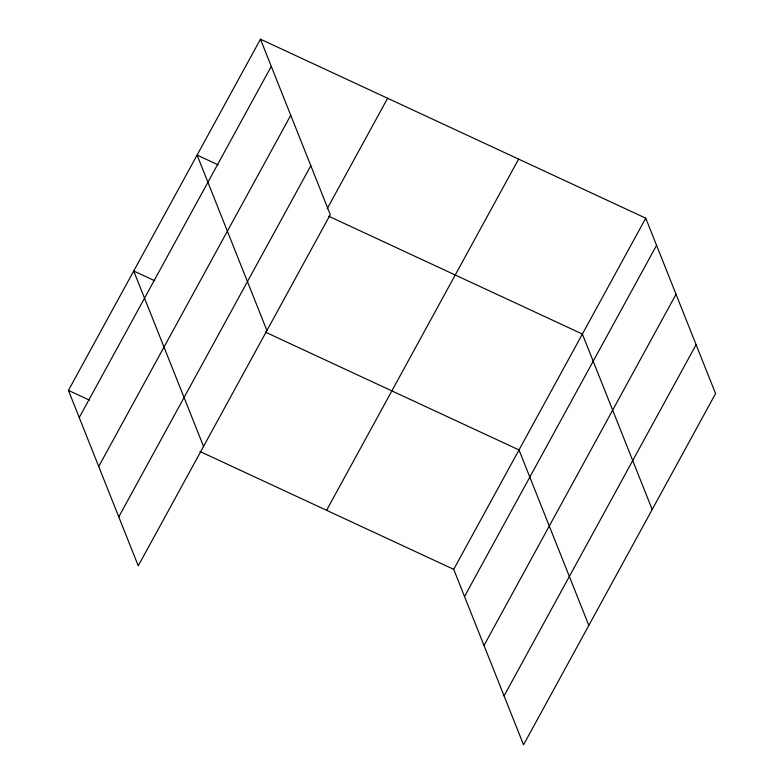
<?xml version="1.0" encoding="UTF-8"?>
<svg xmlns="http://www.w3.org/2000/svg" width="784" height="784" viewBox="0 0 784 784"><rect width="100%" height="100%" fill="white"/><g stroke="black" fill="none" stroke-linecap="round" stroke-linejoin="round"><path stroke-width="1.18" d="M260.464 39.2L330.289 214.649L138.249 565.832L68.433 390.393L260.464 39.2L645.751 218.168L715.567 393.607L523.536 744.8L453.711 569.351L200.018 451.515M79.243 417.558L271.274 66.366M98.715 466.49L290.746 115.297M118.776 516.901L310.817 165.718M327.173 208.789L387.61 98.255M326.575 510.296L518.606 159.103M453.711 569.351L645.751 218.168M464.52 596.516L656.561 245.323M484.002 645.448L676.033 294.265M504.063 695.869L696.094 344.676M218.099 164.846L197.098 155.095L266.913 330.544M328.682 216.217L582.375 334.053L652.19 509.502M154.732 280.741L133.721 270.99L203.546 446.429M265.306 332.102L519.008 449.947L588.823 625.397M68.433 390.393L89.445 400.144"/></g></svg>
